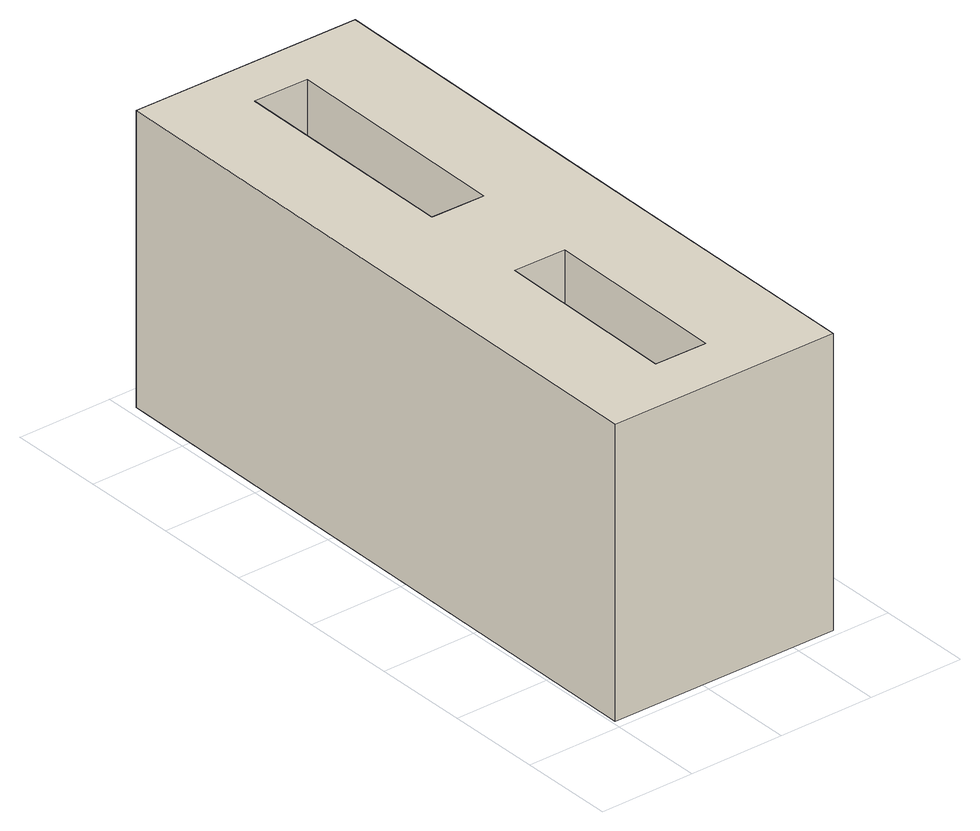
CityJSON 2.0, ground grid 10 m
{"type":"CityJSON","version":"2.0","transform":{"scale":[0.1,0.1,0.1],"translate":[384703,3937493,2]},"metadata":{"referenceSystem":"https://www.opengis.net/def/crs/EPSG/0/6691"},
"CityObjects":{
"building1":{"type":"Building","attributes":{"大字・町コード":"6","町・丁目コード":"3","13_区市町村コード_大字・町コード_町・丁目コード":"13111006003","多摩水系多摩川、浅川、大栗川洪水浸水想定区域（想定最大規模）.規模":"L2","多摩水系多摩川、浅川、大栗川洪水浸水想定区域（想定最大規模）.浸水ランク":"1","多摩水系多摩川、浅川、大栗川洪水浸水想定区域（想定最大規模）.浸水深":0.16,"多摩水系多摩川、浅川、大栗川洪水浸水想定区域（想定最大規模）.継続時間":0,"城南地区河川流域洪水浸水想定区域（想定最大規模）.規模":"L2","城南地区河川流域洪水浸水想定区域（想定最大規模）.浸水ランク":"1","城南地区河川流域洪水浸水想定区域（想定最大規模）.浸水深":0.403,"yearOfConstruction":1976,"measuredHeight":34.7,"storeysAboveGround":2,"storeysBelowGround":1,"BuildingDetails.buildingRoofEdgeArea":1360.04,"BuildingDetails.districtsAndZonesType":"11","BuildingDetails.prefecture":"13","BuildingDetails.city":"13111","BuildingDetails.surveyYear":2016},"address":[{"country":"日本","locality":"東京都大田区大森西三丁目"}],"geometry":[{"type":"Solid","lod":"1","boundaries":[[[[0,1,2,3,4,5],[6,7,8,9],[10,11,12,13]],[[4,14,15,5]],[[3,16,14,4]],[[2,17,16,3]],[[1,18,17,2]],[[0,19,18,1]],[[5,15,19,0]],[[8,20,21,9]],[[7,22,20,8]],[[6,23,22,7]],[[9,21,23,6]],[[12,24,25,13]],[[11,26,24,12]],[[10,27,26,11]],[[13,25,27,10]],[[14,16,17,18,19,15],[20,22,23,21],[24,26,27,25]]]]}]},
"building2":{"type":"Building","attributes":{"大字・町コード":"6","町・丁目コード":"3","13_区市町村コード_大字・町コード_町・丁目コード":"13111006003","多摩水系多摩川、浅川、大栗川洪水浸水想定区域（想定最大規模）.規模":"L2","多摩水系多摩川、浅川、大栗川洪水浸水想定区域（想定最大規模）.浸水ランク":"1","多摩水系多摩川、浅川、大栗川洪水浸水想定区域（想定最大規模）.浸水深":0.22,"多摩水系多摩川、浅川、大栗川洪水浸水想定区域（想定最大規模）.継続時間":0.3,"城南地区河川流域洪水浸水想定区域（想定最大規模）.規模":"L2","城南地区河川流域洪水浸水想定区域（想定最大規模）.浸水ランク":"1","城南地区河川流域洪水浸水想定区域（想定最大規模）.浸水深":0.162,"yearOfConstruction":1977,"measuredHeight":30.2,"storeysAboveGround":3,"BuildingDetails.buildingRoofEdgeArea":17.5,"BuildingDetails.districtsAndZonesType":"11","BuildingDetails.prefecture":"13","BuildingDetails.city":"13111","BuildingDetails.surveyYear":2016},"address":[{"country":"日本","locality":"東京都大田区大森西三丁目"}],"geometry":[{"type":"Solid","lod":"1","boundaries":[[[[28,29,30,31]],[[30,32,33,31]],[[29,34,32,30]],[[28,35,34,29]],[[31,33,35,28]],[[32,34,35,33]]]]}]}
},
"vertices":[
[247,259,7],[245,7,7],[3,9,7],[10,675,7],[252,672,7],[248,363,7],[157,621,7],[99,622,7],[97,376,7],[154,375,7],[149,64,7],[152,261,7],[97,262,7],[94,65,7],[252,672,309],[248,363,309],[10,675,309],[3,9,309],[245,7,309],[247,259,309],[97,376,309],[154,375,309],[99,622,309],[157,621,309],[97,262,309],[94,65,309],[152,261,309],[149,64,309],
[247,259,11],[248,363,11],[265,363,11],[264,259,11],[265,363,40],[264,259,40],[248,363,40],[247,259,40]
]}
